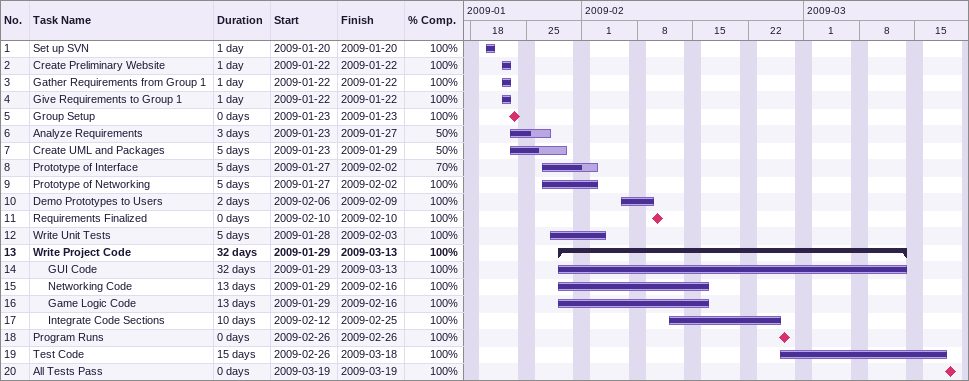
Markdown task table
| ID | Level | Task | Duration | Start | Finish | % complete |
|---|---|---|---|---|---|---|
| 1 | 1 | Set up SVN | 1d | 2009-01-20 | 2009-01-20 | 100 |
| 2 | 1 | Create Preliminary Website | 1d | 2009-01-22 | 2009-01-22 | 100 |
| 3 | 1 | Gather Requirements from Group 1 | 1d | 2009-01-22 | 2009-01-22 | 100 |
| 4 | 1 | Give Requirements to Group 1 | 1d | 2009-01-22 | 2009-01-22 | 100 |
| 5 | 1 | Group Setup | 0d | 2009-01-23 | 2009-01-23 | 100 |
| 6 | 1 | Analyze Requirements | 3d | 2009-01-23 | 2009-01-27 | 50 |
| 7 | 1 | Create UML and Packages | 5d | 2009-01-23 | 2009-01-29 | 50 |
| 8 | 1 | Prototype of Interface | 5d | 2009-01-27 | 2009-02-02 | 70 |
| 9 | 1 | Prototype of Networking | 5d | 2009-01-27 | 2009-02-02 | 100 |
| 10 | 1 | Demo Prototypes to Users | 2d | 2009-02-06 | 2009-02-09 | 100 |
| 11 | 1 | Requirements Finalized | 0d | 2009-02-10 | 2009-02-10 | 100 |
| 12 | 1 | Write Unit Tests | 5d | 2009-01-28 | 2009-02-03 | 100 |
| 13 | 1 | **Write Project Code** | 32d | 2009-01-29 | 2009-03-13 | 100 |
| 14 | 2 | GUI Code | 32d | 2009-01-29 | 2009-03-13 | 100 |
| 15 | 2 | Networking Code | 13d | 2009-01-29 | 2009-02-16 | 100 |
| 16 | 2 | Game Logic Code | 13d | 2009-01-29 | 2009-02-16 | 100 |
| 17 | 2 | Integrate Code Sections | 10d | 2009-02-12 | 2009-02-25 | 100 |
| 18 | 1 | Program Runs | 0d | 2009-02-26 | 2009-02-26 | 100 |
| 19 | 1 | Test Code | 15d | 2009-02-26 | 2009-03-18 | 100 |
| 20 | 1 | All Tests Pass | 0d | 2009-03-19 | 2009-03-19 | 100 |
